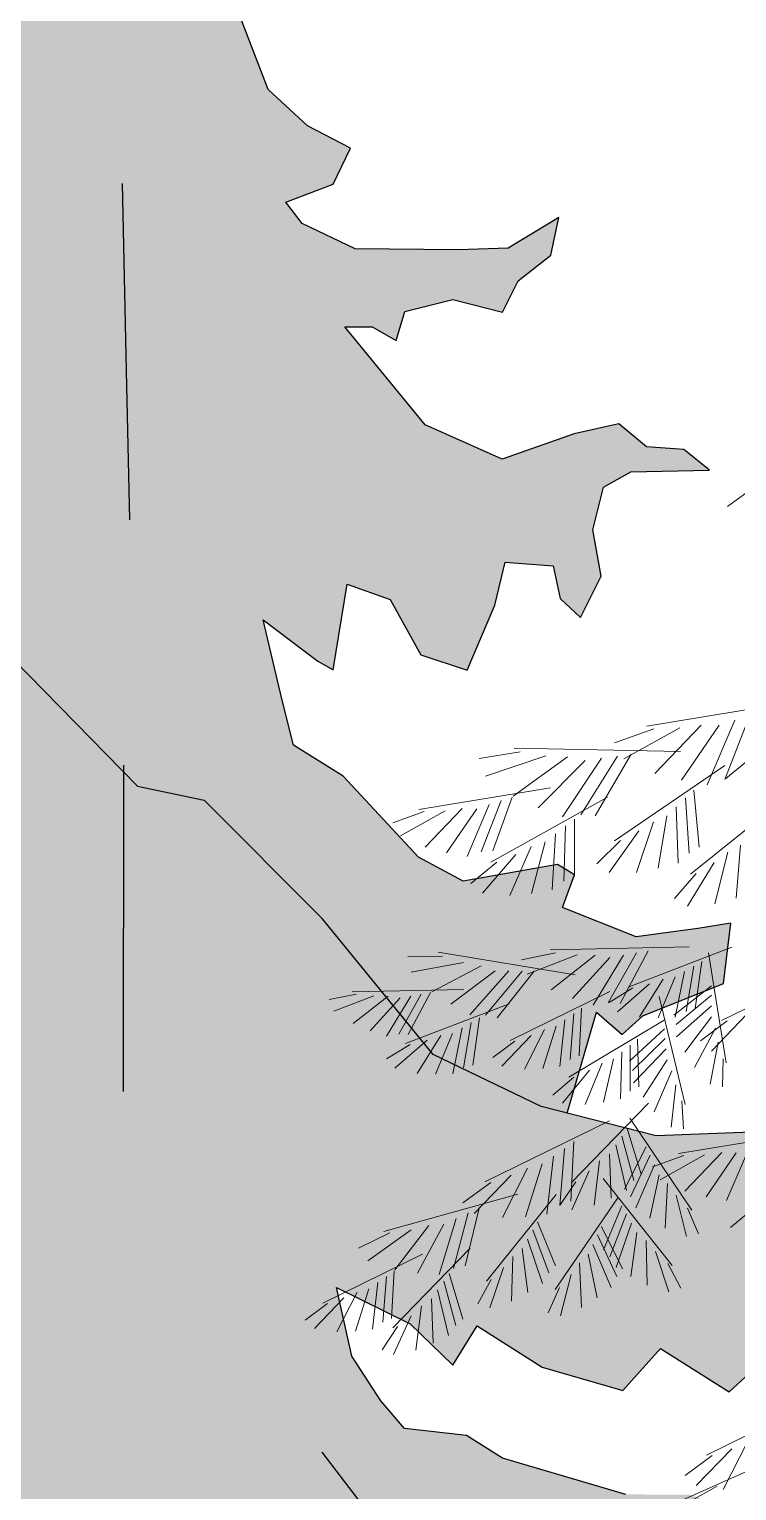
# Model space of a CAD drawing. Header units: millimetres. Extents: x 2403 to 72627, y 1744 to 50777.
# Drawn here: x 17841 to 20818, y 36101 to 42251 of the extents above; entities that cross this region are included whole.
import ezdxf

# ---------------------------------------------------------------- set-up
doc = ezdxf.new("R2010")
doc.units = ezdxf.units.MM
doc.layers.add('dwgmodels.com', color=250, linetype='Continuous')

# ---------------------------------------------------------------- blocks, each defined once
blk = doc.blocks.new('de7')
at = {"layer": 'dwgmodels.com', "linetype": 'Continuous', "lineweight": 0}
for p, q in [((-805, 6119.2), (-861.4, 6077.5)), ((-685, 5672.4), (-1030.9, 5615.8)), ((-846.3, 5628.2), (-904.3, 5492.1)), ((-814.2, 5638.8), (-867.1, 5503.7)), ((-1016.7, 5610.2), (-1099.3, 5580.7)), ((-962.1, 5612.3), (-1079.5, 5546.6)), ((-917.2, 5618), (-1014.3, 5516.3)), ((-878.9, 5617.4), (-958.1, 5501.9)), ((-960.1, 5562.1), (-1310.5, 5569.4)), ((-1297.6, 5561.3), (-1384.1, 5547.3)), ((-1243.5, 5553.5), (-1370.9, 5510.3)), ((-1198.3, 5550.9), (-1312.3, 5468.6)), ((-1160.8, 5543.4), (-1259.6, 5444.1)), ((-1126.7, 5548.1), (-1208.5, 5424.8)), ((-1093.2, 5552.6), (-1169.8, 5429.4)), ((-1063.9, 5556.5), (-1139.7, 5426.7)), ((-811, 5549.8), (-865.2, 5505.2)), ((-867.4, 5532.7), (-1098.9, 5374.3)), ((-1233.9, 5485.8), (-1510.7, 5440.5)), ((-720.8, 5480.2), (-939.2, 5304.2)), ((-932.3, 5480.7), (-921.3, 5361)), ((-1363, 5450.5), (-1409.4, 5341.6)), ((-1337.3, 5458.9), (-1379.6, 5350.9)), ((-1114.1, 5466), (-1359.2, 5329.7)), ((-1314.8, 5466.2), (-1355.5, 5353.2)), ((-969.3, 5446), (-965.2, 5327.7)), ((-949.6, 5464.5), (-942.2, 5348.7)), ((-1499.3, 5436.1), (-1565.4, 5412.4)), ((-1455.7, 5437.7), (-1549.6, 5385.2)), ((-1419.7, 5442.3), (-1497.4, 5360.9)), ((-1389.1, 5441.8), (-1452.4, 5349.4)), ((-1183.6, 5420.2), (-1183.6, 5300)), ((-1017.2, 5414.5), (-1053, 5307.9)), ((-989.3, 5427.1), (-1007.4, 5316.5)), ((-1223.6, 5389.1), (-1230.4, 5270.9)), ((-1202.3, 5405.7), (-1205.5, 5289.7)), ((-1047.9, 5395.1), (-1110.6, 5307.7)), ((-1274.2, 5362.1), (-1319.7, 5259.3)), ((-1245.2, 5372.1), (-1273.5, 5263.7)), ((-1086.7, 5375.1), (-1136.5, 5325.7)), ((-834, 5365.4), (-843.5, 5253.7)), ((-1347, 5329.3), (-1401.1, 5284.7)), ((-1306.5, 5345.7), (-1377, 5264.4)), ((-889.9, 5328.9), (-945.7, 5236.9)), ((-860.9, 5350.6), (-888.3, 5241.6)), ((-927.1, 5305.9), (-972.9, 5252.8)), ((-1182.2, 5092.6), (-1470.5, 5139.8)), ((-1223.3, 5138.9), (-1294.9, 5124.2)), ((-942.3, 5151.2), (-1234.4, 5145.2)), ((-1052.8, 5138.7), (-1112.4, 5033.4)), ((-1028.5, 5142.9), (-1087.2, 5032.3)), ((-852.5, 5150.3), (-1070.7, 5066.6)), ((-901.3, 5138.4), (-864.2, 4907.6)), ((-1460.7, 5131.6), (-1533.8, 5130.2)), ((-1417.1, 5118.7), (-1527.2, 5098)), ((-1380, 5111.3), (-1483.8, 5056.8)), ((-1178, 5134.2), (-1282.6, 5093.8)), ((-1140.2, 5133.6), (-1232.3, 5061.1)), ((-1108.7, 5128.6), (-1187.6, 5042.6)), ((-1080.6, 5133.7), (-1144.4, 5028.3)), ((-932.3, 5110.9), (-948.6, 5015.6)), ((-915.2, 5120.7), (-929.3, 5021.5)), ((-622.4, 5119.5), (-874.3, 4996.3)), ((-1350, 5100.7), (-1443.2, 5030.4)), ((-1321.3, 5100.5), (-1403.3, 5008.5)), ((-1293.2, 5100.3), (-1370.9, 5007.7)), ((-1268.5, 5100.1), (-1346.3, 5002)), ((-996.7, 5083.4), (-1046.4, 5003.9)), ((-971.7, 5088.2), (-1007.7, 5002.1)), ((-951.8, 5099.7), (-971.3, 5003)), ((-1641.9, 5051.9), (-1699.2, 5040.2)), ((-1605.7, 5048.2), (-1689.3, 5015.9)), ((-1417.1, 5061.8), (-1650.8, 5056.9)), ((-1575.5, 5047.7), (-1649.1, 4989.7)), ((-1550.3, 5043.7), (-1613.4, 4974.9)), ((-1527.7, 5047.8), (-1578.8, 4963.4)), ((-1505.6, 5051.7), (-1553.2, 4967.6)), ((-1486.1, 5055.1), (-1533, 4966.6)), ((-1109.2, 5057.4), (-1318.8, 4953.9)), ((-1060.7, 5064.9), (-1110.6, 5034.5)), ((-1025.3, 5073.6), (-1093.1, 5014.9)), ((-1005.3, 5046.9), (-950.3, 4819.8)), ((-895.5, 5069.3), (-974.2, 5007.3)), ((-895.3, 5049.6), (-969.6, 4987.6)), ((-1320.6, 5031.4), (-1538.8, 4947.7)), ((-1168.9, 5022.1), (-1173.8, 4922.1)), ((-895.2, 5027), (-969.1, 4961.7)), ((-1400.4, 4992), (-1416.7, 4896.6)), ((-1383.3, 5001.7), (-1397.4, 4902.6)), ((-1222.2, 4984.6), (-1250.1, 4895.5)), ((-1203.5, 4997.8), (-1214, 4899.7)), ((-994.4, 4996.8), (-1195.2, 4877.3)), ((-1185.1, 5010.8), (-1192.5, 4914.4)), ((-895.2, 5004.1), (-951.6, 4929.7)), ((-862.1, 4995.3), (-918.6, 4953.6)), ((-820.8, 5009.5), (-895.5, 4932.1)), ((-1493.4, 4954.7), (-1561.2, 4896)), ((-1464.8, 4964.5), (-1514.5, 4885)), ((-1439.8, 4969.3), (-1475.8, 4883.2)), ((-1419.9, 4980.7), (-1439.4, 4884.1)), ((-1308.6, 4953.1), (-1355.5, 4918.2)), ((-1274.2, 4965.1), (-1336.3, 4900.4)), ((-1246.7, 4977.5), (-1288.8, 4893.7)), ((-994.1, 4978.5), (-1067.7, 4910.6)), ((-992.4, 4958.8), (-1061.6, 4891.3)), ((-1051.1, 4957), (-1048.3, 4856.9)), ((-886.8, 4980.1), (-930.6, 4897.2)), ((-1528.8, 4946), (-1578.7, 4915.5)), ((-1083.7, 4930.1), (-1086.5, 4831.5)), ((-1066.4, 4944.5), (-1066.3, 4847.8)), ((-990.6, 4936.4), (-1059.1, 4865.4)), ((-880.9, 4950.4), (-897.7, 4862.3)), ((-1151.7, 4891.9), (-1208.5, 4822.6)), ((-1125.2, 4906.4), (-1160.6, 4819.7)), ((-1101.3, 4915.4), (-1122.3, 4824.4)), ((-988.7, 4913.6), (-1039.2, 4835)), ((-978.5, 4890.2), (-1015.7, 4804.2)), ((-870.7, 4915.5), (-872, 4857)), ((-1185.1, 4877.3), (-1229.1, 4838.9)), ((-970.3, 4861.1), (-980.2, 4772)), ((-1027.9, 4822.2), (-1190.6, 4654.5)), ((-957.4, 4827.1), (-954.1, 4768.7)), ((-1109.7, 4785.2), (-1372.1, 4656.9)), ((-1072.3, 4768.9), (-1043.4, 4673)), ((-1067.2, 4790.8), (-936.4, 4597.1)), ((-1184.5, 4741.4), (-1191.1, 4616.4)), ((-1083.7, 4752.8), (-1058.4, 4659.5)), ((-687.8, 4761.9), (-964.6, 4716.6)), ((-1227.8, 4711.2), (-1241.4, 4588.6)), ((-1204.7, 4727.3), (-1214.5, 4606.8)), ((-1109.9, 4715.7), (-1106.4, 4622.4)), ((-1096.7, 4734.4), (-1073.7, 4638.5)), ((-1032.8, 4730.6), (-1078.1, 4641.2)), ((-1024.4, 4712.7), (-1065.7, 4625.3)), ((-953.2, 4712.2), (-1019.3, 4688.5)), ((-909.6, 4713.8), (-1003.5, 4661.3)), ((-873.6, 4718.4), (-951.3, 4637)), ((-843, 4717.9), (-906.3, 4625.5)), ((-816.9, 4726.6), (-863.3, 4617.7)), ((-1281.9, 4685.9), (-1334.9, 4581.5)), ((-1251.2, 4694.7), (-1286.6, 4583.5)), ((-1152.4, 4679.9), (-1189.2, 4598.1)), ((-1130.6, 4700.8), (-1142.2, 4607.8)), ((-1014.8, 4692.3), (-1054.3, 4602)), ((-1359.5, 4655.8), (-1418.2, 4612.4)), ((-1316.4, 4670.6), (-1394.3, 4590)), ((-1180.8, 4657.1), (-1213.3, 4608.5)), ((-1123, 4664.1), (-977.6, 4481.1)), ((-1005.2, 4671.6), (-1025, 4580.3)), ((-987.4, 4653.3), (-992.3, 4559.7)), ((-1302.7, 4631.1), (-1584.1, 4552.7)), ((-1221.7, 4629.9), (-1368.3, 4447.9)), ((-1092.1, 4623.2), (-1224, 4430.3)), ((-969.6, 4628.8), (-947.8, 4541.9)), ((-1406.7, 4591.5), (-1438.2, 4474.8)), ((-1384.2, 4601.6), (-1413.5, 4479.9)), ((-1084.1, 4606.7), (-1122.3, 4514.1)), ((-1074.3, 4589.6), (-1108.7, 4499.2)), ((-945.6, 4601.4), (-922.2, 4547.8)), ((-800.9, 4605.4), (-855, 4560.8)), ((-1526.8, 4556), (-1618, 4490.9)), ((-1490.1, 4564.8), (-1561.2, 4471.8)), ((-1458.3, 4567.9), (-1513.4, 4464.9)), ((-1432.3, 4579.8), (-1468, 4461.8)), ((-1270.9, 4555.7), (-1237.1, 4465.1)), ((-1261, 4572.8), (-1223.4, 4479.9)), ((-1126.8, 4563.2), (-1082.1, 4473.6)), ((-1063.2, 4570), (-1095.5, 4476.8)), ((-1571.8, 4549.3), (-1637.5, 4517.3)), ((-1282.2, 4536.2), (-1250.4, 4442.8)), ((-1145, 4525.1), (-1106.1, 4434.5)), ((-1135.3, 4545.4), (-1094.6, 4457.7)), ((-1051.9, 4550.1), (-1064.6, 4457.5)), ((-1032.8, 4533.2), (-1030.4, 4439.5)), ((-1502.9, 4504.4), (-1712.8, 4401.7)), ((-1402.5, 4517.4), (-1565.3, 4349.7)), ((-1312.8, 4499.5), (-1315.8, 4405.9)), ((-1293.5, 4516.3), (-1281.4, 4423.7)), ((-1154.8, 4504.4), (-1135.5, 4413)), ((-1013.1, 4510.2), (-984.6, 4425.2)), ((-1562.7, 4469.3), (-1568, 4369.3)), ((-1446.9, 4464.1), (-1418.1, 4368.2)), ((-1332.6, 4476.7), (-1361.7, 4391.9)), ((-1190.7, 4461.9), (-1213, 4375.1)), ((-1172.7, 4486.2), (-1168.4, 4392.6)), ((-987.1, 4484.8), (-959.6, 4433.2)), ((-1616.1, 4432), (-1644.4, 4343)), ((-1597.4, 4445.1), (-1608.2, 4347.1)), ((-1578.9, 4458), (-1586.7, 4361.7)), ((-1471.4, 4429.6), (-1448.4, 4333.7)), ((-1458.4, 4448), (-1433.1, 4354.7)), ((-1358.8, 4451.4), (-1386.6, 4400)), ((-1214.8, 4434.6), (-1238.5, 4381.2)), ((-1702.7, 4400.9), (-1749.7, 4366.1)), ((-1668.3, 4412.7), (-1730.5, 4348.2)), ((-1640.6, 4425), (-1683.1, 4341.4)), ((-1484.5, 4410.9), (-1481, 4317.6)), ((-1527.1, 4375.1), (-1563.8, 4293.3)), ((-1505.2, 4396), (-1516.9, 4303)), ((-1555.5, 4352.3), (-1588, 4303.7)), ((-1054.1, 3943.4), (-387.3, 4241.8)), ((-654.1, 4205.1), (-906, 4081.9)), ((-852.6, 4095.1), (-927.3, 4017.7)), ((-819.4, 4109.8), (-870.3, 4009.5)), ((-893.9, 4080.9), (-950.3, 4039.2)), ((-882.9, 4016.5), (-1128, 3880.1))]:
    blk.add_line(p, q, dxfattribs=at)
blk = doc.blocks.new('Pine 1 Elev_130')
h = blk.add_hatch(color=256)
h.dxf.hatch_style = 1
h.set_gradient(color1=(0, 127, 31), one_color=1, tint=1, name='SPHERICAL')
h.paths.add_polyline_path([(-271.8, 5507.5), (-424.4, 5482.5), (-537.5, 5451.8), (-639, 5397.8), (-737.2, 5397.8), (-628.2, 5358.9), (-523.5, 5403.8), (-475.8, 5307.6), (-422, 5352.6), (-427.9, 5262.2), (-317.6, 5304.2), (-224.3, 5354.8), (-124.2, 5203.6), (-182.6, 5137.1), (-278.5, 5162.8), (-366.2, 5132.1), (-431.4, 5081.4), (-482.2, 5073.1), (-538.9, 5025.3), (-620.8, 5028.4), (-677.3, 5008.8), (-677.5, 4957.9), (-626.8, 4926.7), (-457.4, 4903), (-494.5, 4877.7), (-587.5, 4850.3), (-806.6, 4808.4), (-943.6, 4802), (-1078.2, 4848.8), (-1118.7, 4825.7), (-1043.5, 4773.7), (-956.8, 4733.2), (-850.6, 4729.7), (-774.3, 4735.1), (-791.5, 4639.1), (-901.9, 4571.6), (-839.9, 4531.9), (-766.5, 4528.8), (-590.9, 4649.7), (-642.2, 4514.3), (-533.3, 4564.8), (-495.2, 4539.3), (-219.7, 4575.1), (-211.3, 4583), (71.9, 4294), (181.7, 4270.9), (376.1, 4076), (559, 3852.2), (736.7, 3766.9), (779.6, 3755.9), (827.6, 3922), (869.9, 3885.1), (903.9, 3916.1), (1036.8, 3969.3), (1048.6, 4068.6), (994.7, 4059.9), (893, 4046.1), (771.7, 4094.5), (791.6, 4148.1), (763.4, 4165.1), (608, 4137.4), (534.6, 4177.2), (410.8, 4310.3), (329, 4361.5), (309.5, 4437.8), (278.9, 4567.8), (369, 4499.7), (394.4, 4485.5), (417.5, 4626.7), (488, 4601.1), (538.6, 4510.5), (614.7, 4484.8), (660.3, 4592), (677.5, 4662.6), (756.5, 4656.7), (767.7, 4603), (801.5, 4571.8), (835.6, 4639.5), (821.7, 4715.8), (838.9, 4786.4), (884.2, 4811.6), (1013.9, 4814.1), (971.6, 4848.2), (909.7, 4852.5), (864.6, 4890.8), (791.1, 4874.1), (672.4, 4832.1), (545.4, 4889), (413.2, 5050.4), (458.4, 5050.3), (497.8, 5027.6), (512.1, 5075.5), (591.3, 5095.1), (672.9, 5074.2), (698.7, 5125.8), (752.5, 5168), (765.4, 5230.2), (682, 5179.5), (600, 5177), (430.5, 5178.9), (343.1, 5220.2), (316.4, 5255.6), (394.2, 5285), (422.6, 5344.2), (352.1, 5381.2), (287.3, 5440.7), (229.7, 5591.5), (273.9, 5649.8), (367.1, 5663.6), (412.3, 5649.3), (426.2, 5587.1), (475.7, 5589.8), (482.9, 5654.7), (536.6, 5668.7), (562.2, 5713.8), (680.9, 5738.8), (570.8, 5747.7), (559.7, 5801.4), (503.1, 5784.6), (489.1, 5829.9), (390.2, 5799.1), (285.7, 5799.4), (212.1, 5765.8), (172.7, 5802.6), (109.6, 6095.3), (153.9, 6124.7), (297.7, 6045.2), (376.9, 6073.2), (334.7, 6129.8), (332.2, 6206.1), (417, 6236.9), (422.7, 6263.7), (456.7, 6279.1), (437, 6307.4), (425.8, 6334.3), (287.3, 6296.6), (196.7, 6234.8), (174.2, 6285.7), (146, 6299.9), (160.3, 6350.7), (152, 6395.9), (193.2, 6415), (166.3, 6441.1), (206, 6505.9), (121.3, 6511.8), (135.6, 6559.8), (274.3, 6663.9), (325.3, 6706.1), (308.8, 6779.1), (467, 6852.5), (455.8, 6880.9), (433.3, 6906.3), (297.5, 6833.3), (297.7, 6895.5), (292.2, 6954.8), (241.2, 6912.6), (212.8, 6850.5), (192.6, 6740.4), (85, 6647.6), (124.9, 6746.3), (130.7, 6805.6), (193.2, 6900.5), (133.9, 6918.6), (176.6, 7017.3), (261.7, 7130), (337.7, 7281.9), (285.7, 7264.6), (249.2, 7203.5), (162.7, 7093.6), (97.8, 7096.7), (43, 7166.3), (81.3, 7254.9), (160.8, 7381.8), (199, 7490), (186.7, 7520.1), (152.6, 7463.7), (170.1, 7559.3), (123.9, 7507.3), (90.2, 7387.6), (28, 7367.5), (15.6, 7478.3), (11.6, 7546.1), (57, 7599.6), (7.9, 7695.8), (12.3, 7766.4), (-34.6, 7840.3), (-61.4, 7744.3), (-53.1, 7625.4), (-62.1, 7450.3), (-135.4, 7495.7), (-230.6, 7603.8), (-225.5, 7592.1), (-148.3, 7453.4), (-96.5, 7402.7), (-77.3, 7220.7), (-198.7, 7332.4), (-117.7, 7160.6), (-77.7, 6994.1), (-99.7, 6958.8), (-148.3, 6995.8), (-75.4, 6823.2), (-70.1, 6724.3), (-177, 6854.6), (-228, 6806.8), (-313.6, 6933.3), (-351.9, 7019.5), (-367.9, 6942.9), (-320, 6853.5), (-262, 6775.8), (-185.9, 6703.4), (-151, 6610.2), (-96.3, 6450.2), (-121.8, 6456.1), (-192.3, 6510), (-279.7, 6552.7), (-153.1, 6388.4), (-198.8, 6244.5), (-269.3, 6270.2), (-271.9, 6335.1), (-314.2, 6383.3), (-353.9, 6307.2), (-461.2, 6344.2), (-419, 6290.4), (-422, 6219.8), (-280.9, 6188.3), (-322.2, 6086.7), (-235.9, 6134.5), (-165.2, 6134.2), (-151.5, 6021.2), (-188.2, 5929.5), (-204, 5956.4), (-256.3, 5936.8), (-256.2, 5959.4), (-304.3, 5928.5), (-414.1, 6036.2), (-423, 5926), (-274.3, 5812), (-304.7, 5804.2), (-482.7, 5807.6), (-607.4, 5871.2), (-539.4, 5748.4), (-576.2, 5700.5), (-505.6, 5714.4), (-507.1, 5673.5), (-435.1, 5677.5), (-322.1, 5679.9), (-292.5, 5640.3)])
h = blk.add_hatch(color=256)
h.dxf.hatch_style = 1
h.set_gradient(color1=(0, 127, 31), one_color=1, tint=1, name='SPHERICAL')
h.paths.add_polyline_path([(450.3, 2550.3), (391.1, 2573.1), (383.9, 2687.4), (320.7, 2644), (185.2, 2686.8), (128.6, 2653.1), (100.4, 2681.4), (89.2, 2473.5), (-53.3, 2274.3), (-33.6, 3012.8), (109.7, 2930), (69.8, 2822.7), (123.4, 2785.8), (100.4, 2681.4), (128.6, 2653.1), (185.2, 2686.8), (320.7, 2644), (383.9, 2687.4), (391.1, 2573.1), (450.3, 2550.3), (543.8, 2626.3), (667.9, 2583.5), (707.6, 2629.6), (837.3, 2540.6), (862.9, 2616.8), (939.1, 2596.8), (984.5, 2644.6), (1035.2, 2597.9), (1071.6, 2508.8), (1216.2, 2502.4), (1173.7, 2621.4), (1233.5, 2589.1), (1193, 2681.6), (1306.4, 2618.2), (1405.7, 2736.5), (1307, 2796.1), (1230.7, 2776.6), (1177, 2776.8), (1143.4, 2853.2), (1105.3, 2871.7), (1062.2, 2870.6), (1025.2, 3003.3), (1118.4, 2991.7), (1192, 3050.8), (1166.7, 3096), (1059.4, 3099.2), (980.4, 3127.7), (875.9, 3128), (672.7, 3188), (613.5, 3224.9), (511.8, 3236.6), (472.4, 3281.9), (424.7, 3355.5), (399.6, 3468.6), (520.9, 3408.9), (591.3, 3340.8), (631, 3405.7), (738.2, 3337.5), (870.8, 3299), (933.2, 3368), (1045.9, 3297), (1122.4, 3367.4), (1238.3, 3375.5), (1244.3, 3480), (1388.5, 3538.8), (1309.7, 3612.5), (1256.1, 3643.8), (1114.8, 3616), (1146.1, 3692.1), (1123.6, 3726.1), (925.8, 3718.3), (736.7, 3766.9), (559, 3852.2), (376.1, 4076), (181.7, 4270.9), (71.9, 4294), (-211.3, 4583), (-418, 4389.3), (-598.5, 4288.2), (-627.4, 4236.2), (-818.1, 4195.8), (-968.4, 4224.7), (-1043.5, 4236.2), (-1130.2, 4166.9), (-1159.1, 4103.3), (-1037.8, 4190), (-985.7, 4161.1), (-1014.6, 4097.5), (-945.3, 4138), (-893.3, 4109.1), (-760.4, 4103.3), (-748.8, 4010.8), (-673.7, 4010.8), (-679.4, 3941.5), (-604.1, 3866.1), (-712.3, 3797), (-1034.5, 3758.5), (-1268.9, 3764.9), (-1435.5, 3782.4), (-1514.7, 3762.9), (-1466.8, 3726), (-1387.8, 3683.4), (-1393.6, 3635.4), (-1429.7, 3558.9), (-1352.9, 3568.9), (-1309, 3618.2), (-1286.3, 3629.4), (-1272.4, 3550.2), (-1233, 3527.5), (-1108.5, 3589.3), (-1094.5, 3535.5), (-1162.7, 3434.1), (-1145.8, 3394.5), (-1038.2, 3470.4), (-947.8, 3472.9), (-891.4, 3447.3), (-919.9, 3365.5), (-894.7, 3320.2), (-722.1, 3352.1), (-640.2, 3395.7), (-580.9, 3392.6), (-422.7, 3392.1), (-366, 3442.8), (-320.9, 3408.7), (-291.7, 3413.1), (-314.4, 3254.8), (-423.6, 3104), (-672.5, 3008.7), (-878.7, 3003.8), (-893, 2950.1), (-1076.9, 2871.6), (-1204, 2880.5), (-1239.4, 2846.7), (-1393.5, 2813.3), (-1447.2, 2782.4), (-1289.2, 2733.9), (-1346, 2652.2), (-1258.4, 2661.8), (-1224.5, 2637.6), (-1118.7, 2652.7), (-1103.2, 2593.5), (-1029.9, 2552.3), (-991.3, 2435.1), (-1231, 2380.6), (-1445.8, 2358.7), (-1660.3, 2398.9), (-1683, 2376.4), (-1612.7, 2277.3), (-1498.5, 2212), (-1367.1, 2234.2), (-1361.6, 2200.2), (-1523.1, 2034.1), (-1494.9, 2017.1), (-1410.2, 2005.5), (-1321.2, 2002.4), (-1240.5, 2072.7), (-1272, 1945.7), (-1229.7, 1903.2), (-1071.3, 1993.1), (-1020.6, 1928), (-935.7, 1987), (-862.2, 1992.4), (-736.5, 1934.2), (-870.2, 1635.5), (-1014.6, 1600.9), (-956.8, 1554.6), (-1066.7, 1502.6), (-1043.5, 1462.2), (-1008.9, 1462.2), (-906.7, 1345.7), (-881.4, 1308.9), (-779.9, 1229.4), (-743, 1127), (-552.3, 1190.5), (-562.8, 1101.6), (-413, 1135), (-326.9, 1063.4), (-202.8, 1077.9), (-222.9, 959.4), (-40.9, 896.5), (66.7, 973.9), (106.2, 958.2), (154.4, 1011.7), (227.8, 997.4), (287.3, 1067.8), (447.5, 1046.1), (507.1, 904.7), (399.5, 813.2), (499.5, 682), (579.9, 688.3), (614, 770.1), (822.8, 684.7), (884.8, 632.3), (955.7, 722.4), (1133.8, 771.3), (1424.2, 728.2), (1470.1, 795.6), (1382.7, 860.9), (1594.6, 874.3), (1512.8, 900), (1710.6, 933.3), (1586.4, 959.1), (1578, 984.5), (1747.8, 1077.2), (1714, 1111.2), (1612.3, 1103.1), (1394.7, 1075.5), (1293.2, 1138), (1135.2, 1190.5), (1031.2, 1311.9), (1164.1, 1288.8), (1302.8, 1375.5), (1366.4, 1358.1), (1406.9, 1381.3), (1366.4, 1421.7), (1412.7, 1462.2), (1505.1, 1450.6), (1516.7, 1485.3), (1487.8, 1537.3), (1580.2, 1577.7), (1614, 1637), (1568.7, 1658.7), (1455.7, 1603.6), (1292.1, 1663.4), (1135.2, 1670.2), (1023.8, 1678.4), (922.3, 1763.5), (841, 1828.9), (1060.1, 1982.3), (1089, 1953.4), (1117.5, 1856.1), (1181.5, 1901.4), (1187.3, 2011.2), (1315.7, 1988.2), (1389.5, 1976.5), (1372.4, 2036), (1412.7, 2097.9), (1557.1, 2097.9), (1701.6, 2178.8), (1747.8, 2282.8), (1713.2, 2317.5), (1661.2, 2265.5), (1516.7, 2201.9), (1435.8, 2253.9), (1516.7, 2323.3), (1366.4, 2265.5), (1127.5, 2305.2), (1141.7, 2344.7), (1150.4, 2398.3), (961.1, 2407.4), (856.8, 2475.6), (752.3, 2459), (536.5, 2620.4)])
at = {"layer": 'dwgmodels.com', "linetype": 'Continuous'}
for p, q in [((287.3, 5440.7), (229.7, 5591.5)), ((352.1, 5381.2), (287.3, 5440.7)), ((422.6, 5344.2), (352.1, 5381.2)), ((394.2, 5285), (422.6, 5344.2)), ((46.7, 5286.1), (54.1, 4952.7)), ((316.4, 5255.6), (394.2, 5285)), ((343.1, 5220.2), (316.4, 5255.6)), ((765.4, 5230.2), (682, 5179.5)), ((752.5, 5168), (765.4, 5230.2)), ((430.5, 5178.9), (343.1, 5220.2)), ((600, 5177), (430.5, 5178.9)), ((682, 5179.5), (600, 5177)), ((698.7, 5125.8), (752.5, 5168)), ((672.9, 5074.2), (698.7, 5125.8)), ((512.1, 5075.5), (591.3, 5095.1)), ((591.3, 5095.1), (672.9, 5074.2)), ((497.8, 5027.6), (512.1, 5075.5)), ((545.4, 4889), (413.2, 5050.4)), ((413.2, 5050.4), (458.4, 5050.3)), ((458.4, 5050.3), (497.8, 5027.6)), ((54.1, 4952.7), (59, 4732.4)), ((672.4, 4832.1), (545.4, 4889)), ((864.6, 4890.8), (791.1, 4874.1)), ((909.7, 4852.5), (864.6, 4890.8)), ((791.1, 4874.1), (672.4, 4832.1)), ((971.6, 4848.2), (909.7, 4852.5)), ((1013.9, 4814.1), (971.6, 4848.2)), ((884.2, 4811.6), (1013.9, 4814.1)), ((838.9, 4786.4), (884.2, 4811.6)), ((821.7, 4715.8), (838.9, 4786.4)), ((835.6, 4639.5), (821.7, 4715.8)), ((660.3, 4592), (677.5, 4662.6)), ((677.5, 4662.6), (756.5, 4656.7)), ((756.5, 4656.7), (767.7, 4603)), ((394.4, 4485.5), (417.5, 4626.7)), ((417.5, 4626.7), (488, 4601.1)), ((801.5, 4571.8), (835.6, 4639.5)), ((488, 4601.1), (538.6, 4510.5)), ((767.7, 4603), (801.5, 4571.8)), ((-211.3, 4583), (71.9, 4294)), ((614.7, 4484.8), (660.3, 4592)), ((309.5, 4437.8), (278.9, 4567.8)), ((278.9, 4567.8), (369, 4499.7)), ((369, 4499.7), (394.4, 4485.5)), ((538.6, 4510.5), (614.7, 4484.8)), ((329, 4361.5), (309.5, 4437.8)), ((410.8, 4310.3), (329, 4361.5)), ((49.3, 4328.7), (48.7, 3791.2)), ((534.6, 4177.2), (410.8, 4310.3)), ((71.9, 4294), (181.7, 4270.9)), ((181.7, 4270.9), (376.1, 4076)), ((608, 4137.4), (534.6, 4177.2)), ((763.4, 4165.1), (608, 4137.4)), ((791.6, 4148.1), (763.4, 4165.1)), ((771.7, 4094.5), (791.6, 4148.1)), ((893, 4046.1), (771.7, 4094.5)), ((559, 3852.2), (376.1, 4076)), ((1048.6, 4068.6), (994.7, 4059.9)), ((1036.8, 3969.3), (1048.6, 4068.6)), ((994.7, 4059.9), (893, 4046.1)), ((903.9, 3916.1), (1036.8, 3969.3)), ((779.6, 3755.9), (827.6, 3922)), ((827.6, 3922), (869.9, 3885.1)), ((869.9, 3885.1), (903.9, 3916.1)), ((736.7, 3766.9), (559, 3852.2)), ((925.8, 3718.3), (736.7, 3766.9)), ((1123.6, 3726.1), (925.8, 3718.3)), ((424.7, 3355.5), (399.6, 3468.6)), ((399.6, 3468.6), (520.9, 3408.9)), ((520.9, 3408.9), (591.3, 3340.8)), ((591.3, 3340.8), (631, 3405.7)), ((631, 3405.7), (738.2, 3337.5)), ((472.4, 3281.9), (424.7, 3355.5)), ((870.8, 3299), (933.2, 3368)), ((933.2, 3368), (1045.9, 3297)), ((1045.9, 3297), (1122.4, 3367.4)), ((738.2, 3337.5), (870.8, 3299)), ((511.8, 3236.6), (472.4, 3281.9)), ((613.5, 3224.9), (511.8, 3236.6)), ((672.7, 3188), (613.5, 3224.9)), ((488, 3051.5), (376.1, 3197.5)), ((875.9, 3128), (672.7, 3188))]:
    blk.add_line(p, q, dxfattribs=at)

msp = doc.modelspace()

# ---------------------------------------------------------------- block references
at = {"layer": 'dwgmodels.com', "linetype": 'Continuous', "lineweight": 0, "xscale": 2.556092162598885, "yscale": 2.556092162598885, "zscale": 2.556092162598885}
msp.add_blockref('Pine 1 Elev_130', (18112, 28090.2), dxfattribs=at)
at = {"layer": 'dwgmodels.com', "xscale": 2, "yscale": 2, "zscale": 2}
msp.add_blockref('de7', (22501.7, 28087.4), dxfattribs=at)

doc.saveas('drawing.dxf')
